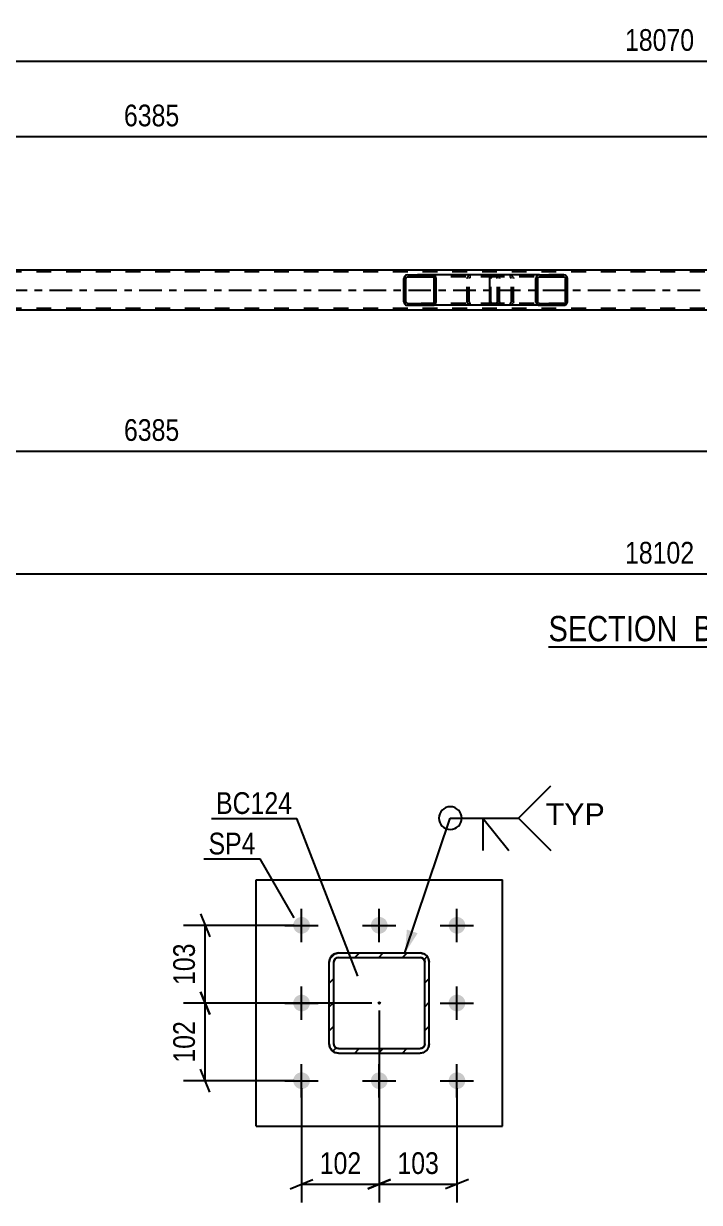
# Model space of a CAD drawing. Header units: millimetres. Extents: x 0 to 841, y 0 to 594.
# Drawn here: x 343.1 to 432.3, y 111.9 to 267.5 of the extents above; entities that cross this region are included whole.
import ezdxf

# ---------------------------------------------------------------- set-up
doc = ezdxf.new("R2010")
doc.units = ezdxf.units.MM
doc.linetypes.add('DXK_LINE_DOT2', pattern=[3.9198, 1.9599, -1.9599])
doc.linetypes.add('DXK_LINE_DOT3', pattern=[5.9187, 2.979, -0.9799, 0.9799, -0.9799])
doc.styles.add('Arial', font='arial.ttf', dxfattribs={"height": 0.2})
doc.styles.add('Arial Narrow', font='ARIALN.TTF', dxfattribs={"height": 0.2})

# ---------------------------------------------------------------- blocks, each defined once
blk = doc.blocks.new('Unknown-272366151-12 - 3615')
at = {"color": 6, "linetype": 'Continuous'}
blk.add_line((412.38, 185.25), (440.03, 185.25), dxfattribs=at)
at = {"color": 0, "linetype": 'Continuous'}
for points in [[(430.49, 186), (430.49, 189.5), (412.38, 189.5), (412.38, 186)], [(434.09, 186), (434.09, 189.5), (431.54, 189.5), (431.54, 186)], [(436.42, 186), (436.42, 189.5), (435.14, 189.5), (435.14, 186)], [(440.03, 186), (440.03, 189.5), (437.47, 189.5), (437.47, 186)]]:
    blk.add_wipeout(points, dxfattribs=at)
at = {"color": 7, "linetype": 'Continuous', "style": 'Arial Narrow'}
for s, p in [('SECTION ', (412.38, 186)), ('B', (431.54, 186)), ('B', (437.47, 186)), ('-', (435.14, 186))]:
    blk.add_text(s, height=3.34, dxfattribs=at).set_placement(p)
blk = doc.blocks.new('Part-272366151-3687 - 3615')
at = {"linetype": 'Continuous'}
h = blk.add_hatch(dxfattribs=at)
h.set_pattern_fill('', scale=0.7, style=0, pattern_type=0)
h.set_pattern_definition([(45, (397.508, 234.0358), (-1.57154, 1.57154), [])])
h.paths.add_polyline_path([(397.55, 233.85), (397.51, 234.04), (397.4, 234.19), (397.23, 234.3), (397.04, 234.33), (393.8, 234.33), (393.61, 234.3), (393.44, 234.19), (393.33, 234.04), (393.29, 233.85), (393.29, 230.81), (393.33, 230.63), (393.44, 230.47), (393.61, 230.37), (393.8, 230.33), (397.04, 230.33), (397.23, 230.37), (397.4, 230.47), (397.51, 230.63), (397.55, 230.81)])
h.paths.add_polyline_path([(397.27, 230.72), (397.22, 230.64), (397.13, 230.59), (397.04, 230.57), (393.8, 230.57), (393.7, 230.59), (393.62, 230.64), (393.57, 230.72), (393.55, 230.81), (393.55, 233.85), (393.57, 233.94), (393.62, 234.02), (393.7, 234.07), (393.8, 234.09), (397.04, 234.09), (397.13, 234.07), (397.22, 234.02), (397.27, 233.94), (397.29, 233.85), (397.29, 230.81)])
at = {"color": 2, "linetype": 'Continuous'}
for p, q in [((393.33, 234.04), (393.29, 233.85)), ((393.29, 230.81), (393.29, 233.85)), ((393.55, 233.85), (393.57, 233.94)), ((393.55, 230.81), (393.55, 233.85)), ((393.57, 233.94), (393.62, 234.02)), ((393.8, 234.33), (393.61, 234.3)), ((393.62, 234.02), (393.7, 234.07)), ((393.7, 234.07), (393.8, 234.09)), ((393.8, 234.33), (397.04, 234.33)), ((393.8, 234.09), (397.04, 234.09)), ((404.9, 234.33), (397.04, 234.33)), ((397.23, 234.3), (397.04, 234.33)), ((397.04, 234.09), (397.13, 234.07)), ((397.13, 234.07), (397.22, 234.02)), ((397.22, 234.02), (397.27, 233.94)), ((397.27, 233.94), (397.29, 233.85)), ((397.29, 230.81), (397.29, 233.85)), ((397.55, 233.85), (397.51, 234.04)), ((397.55, 230.81), (397.55, 233.85)), ((393.29, 230.81), (393.33, 230.63)), ((393.57, 230.72), (393.55, 230.81)), ((393.62, 230.64), (393.57, 230.72)), ((393.61, 230.37), (393.8, 230.33)), ((393.7, 230.59), (393.62, 230.64)), ((393.8, 230.57), (393.7, 230.59)), ((393.8, 230.57), (397.04, 230.57)), ((393.8, 230.33), (397.04, 230.33)), ((397.13, 230.59), (397.04, 230.57)), ((397.04, 230.33), (397.23, 230.37)), ((404.9, 230.33), (397.04, 230.33)), ((397.22, 230.64), (397.13, 230.59)), ((397.27, 230.72), (397.22, 230.64)), ((397.29, 230.81), (397.27, 230.72)), ((397.51, 230.63), (397.55, 230.81))]:
    blk.add_line(p, q, dxfattribs=at)
at = {"color": 7, "linetype": 'DXK_LINE_DOT2'}
for p, q in [((397.04, 234.33), (393.8, 234.33)), ((405.39, 234.09), (393.8, 234.09)), ((401.64, 233.85), (401.68, 234.04)), ((401.64, 230.81), (401.64, 233.85)), ((401.91, 233.94), (401.9, 233.85)), ((401.9, 230.81), (401.9, 233.85)), ((401.97, 234.02), (401.91, 233.94)), ((401.96, 234.3), (402.15, 234.33)), ((401.97, 234.02), (401.99, 234.04)), ((401.99, 234.04), (402.05, 234.07)), ((402.05, 234.07), (402.15, 234.09)), ((405.39, 234.33), (404.9, 234.33)), ((405.39, 234.33), (405.58, 234.3)), ((405.48, 234.07), (405.39, 234.09)), ((405.57, 234.02), (405.48, 234.07)), ((405.62, 233.94), (405.57, 234.02)), ((405.64, 233.85), (405.62, 233.94)), ((405.64, 230.81), (405.64, 233.85)), ((405.86, 234.04), (405.9, 233.85)), ((405.9, 230.81), (405.9, 233.85)), ((405.39, 230.57), (393.8, 230.57)), ((397.04, 230.33), (393.8, 230.33)), ((401.68, 230.63), (401.64, 230.81)), ((401.9, 230.81), (401.91, 230.72)), ((401.91, 230.72), (401.97, 230.64)), ((402.15, 230.33), (401.96, 230.37)), ((401.97, 230.64), (402.05, 230.59)), ((402.05, 230.59), (402.15, 230.57)), ((405.39, 230.33), (404.9, 230.33)), ((405.39, 230.57), (405.48, 230.59)), ((405.58, 230.37), (405.39, 230.33)), ((405.48, 230.59), (405.57, 230.64)), ((405.57, 230.64), (405.62, 230.72)), ((405.62, 230.72), (405.64, 230.81)), ((405.9, 230.81), (405.86, 230.63))]:
    blk.add_line(p, q, dxfattribs=at)
at = {"color": 2, "linetype": 'Continuous'}
for centre, start, end in [((393.78, 233.83), 110.7583, 155.68), ((397.06, 233.83), 24.32, 69.2417), ((393.78, 230.83), 204.32, 249.2417), ((397.06, 230.83), 290.7583, 335.68)]:
    blk.add_arc(centre, 0.496, start, end, dxfattribs=at)
at = {"color": 7, "linetype": 'DXK_LINE_DOT2'}
for centre, start, end in [((402.13, 233.83), 110.7583, 155.6801), ((405.41, 233.83), 24.3199, 69.2417), ((402.13, 230.83), 204.3199, 249.2417), ((405.41, 230.83), 290.7583, 335.6801)]:
    blk.add_arc(centre, 0.496, start, end, dxfattribs=at)
blk = doc.blocks.new('Part-272366151-3803 - 3615')
at = {"linetype": 'Continuous'}
h = blk.add_hatch(dxfattribs=at)
h.set_pattern_fill('', scale=0.7, style=0, pattern_type=0)
h.set_pattern_definition([(45, (414.8534, 234.0358), (-1.57154, 1.57154), [])])
h.paths.add_polyline_path([(414.89, 233.85), (414.85, 234.04), (414.74, 234.19), (414.58, 234.3), (414.39, 234.33), (411.2, 234.33), (411.01, 234.3), (410.85, 234.19), (410.74, 234.04), (410.7, 233.85), (410.7, 230.81), (410.74, 230.63), (410.85, 230.47), (411.01, 230.37), (411.2, 230.33), (414.39, 230.33), (414.58, 230.37), (414.74, 230.47), (414.85, 230.63), (414.89, 230.81)])
h.paths.add_polyline_path([(414.62, 230.72), (414.57, 230.64), (414.49, 230.59), (414.39, 230.57), (411.2, 230.57), (411.11, 230.59), (411.03, 230.64), (410.97, 230.72), (410.95, 230.81), (410.95, 233.85), (410.97, 233.94), (411.03, 234.02), (411.11, 234.07), (411.2, 234.09), (414.39, 234.09), (414.49, 234.07), (414.57, 234.02), (414.62, 233.94), (414.64, 233.85), (414.64, 230.81)])
at = {"color": 2, "linetype": 'Continuous'}
for p, q in [((404.63, 233.85), (404.65, 234.04)), ((404.63, 230.81), (404.63, 233.85)), ((404.65, 234.04), (404.71, 234.19)), ((404.71, 234.19), (404.8, 234.3)), ((404.8, 234.3), (404.9, 234.33)), ((411.2, 234.33), (404.9, 234.33)), ((410.74, 234.04), (410.7, 233.85)), ((410.7, 230.81), (410.7, 233.85)), ((410.95, 233.85), (410.97, 233.94)), ((410.95, 230.81), (410.95, 233.85)), ((410.97, 233.94), (411.03, 234.02)), ((411.2, 234.33), (411.01, 234.3)), ((411.03, 234.02), (411.11, 234.07)), ((411.11, 234.07), (411.2, 234.09)), ((411.2, 234.33), (414.39, 234.33)), ((411.2, 234.09), (414.39, 234.09)), ((414.58, 234.3), (414.39, 234.33)), ((414.39, 234.09), (414.49, 234.07)), ((414.49, 234.07), (414.57, 234.02)), ((414.57, 234.02), (414.62, 233.94)), ((414.62, 233.94), (414.64, 233.85)), ((414.64, 230.81), (414.64, 233.85)), ((414.89, 233.85), (414.85, 234.04)), ((414.89, 230.81), (414.89, 233.85)), ((404.65, 230.63), (404.63, 230.81)), ((404.71, 230.47), (404.65, 230.63)), ((404.8, 230.37), (404.71, 230.47)), ((404.9, 230.33), (404.8, 230.37)), ((411.2, 230.33), (404.9, 230.33)), ((410.7, 230.81), (410.74, 230.63)), ((410.97, 230.72), (410.95, 230.81)), ((411.03, 230.64), (410.97, 230.72)), ((411.01, 230.37), (411.2, 230.33)), ((411.11, 230.59), (411.03, 230.64)), ((411.2, 230.57), (411.11, 230.59)), ((411.2, 230.57), (414.39, 230.57)), ((411.2, 230.33), (414.39, 230.33)), ((414.49, 230.59), (414.39, 230.57)), ((414.39, 230.33), (414.58, 230.37)), ((414.57, 230.64), (414.49, 230.59)), ((414.62, 230.72), (414.57, 230.64)), ((414.64, 230.81), (414.62, 230.72)), ((414.85, 230.63), (414.89, 230.81))]:
    blk.add_line(p, q, dxfattribs=at)
at = {"color": 7, "linetype": 'DXK_LINE_DOT2'}
for p, q in [((404.78, 233.94), (404.77, 233.85)), ((404.77, 230.81), (404.77, 233.85)), ((404.81, 234.02), (404.78, 233.94)), ((404.85, 234.07), (404.81, 234.02)), ((404.9, 234.09), (404.85, 234.07)), ((414.39, 234.09), (404.9, 234.09)), ((405.9, 234.09), (405.9, 234.33)), ((407.24, 234.33), (407.43, 234.3)), ((407.33, 234.07), (407.24, 234.09)), ((407.42, 234.02), (407.33, 234.07)), ((407.47, 233.94), (407.42, 234.02)), ((407.49, 233.85), (407.47, 233.94)), ((407.49, 230.81), (407.49, 233.85)), ((407.7, 234.04), (407.74, 233.85)), ((407.74, 230.81), (407.74, 233.85)), ((414.39, 234.33), (411.2, 234.33)), ((404.77, 230.81), (404.78, 230.72)), ((404.78, 230.72), (404.81, 230.64)), ((404.81, 230.64), (404.85, 230.59)), ((404.85, 230.59), (404.9, 230.57)), ((414.39, 230.57), (404.9, 230.57)), ((405.9, 230.33), (405.9, 230.57)), ((407.24, 230.57), (407.33, 230.59)), ((407.43, 230.37), (407.24, 230.33)), ((407.33, 230.59), (407.42, 230.64)), ((407.42, 230.64), (407.47, 230.72)), ((407.47, 230.72), (407.49, 230.81)), ((407.74, 230.81), (407.7, 230.63)), ((414.39, 230.33), (411.2, 230.33))]:
    blk.add_line(p, q, dxfattribs=at)
for centre, start, end in [((407.25, 233.84), 23.8494, 68.8059), ((407.25, 230.83), 291.1941, 336.1506)]:
    blk.add_arc(centre, 0.492, start, end, dxfattribs=at)
at = {"color": 2, "linetype": 'Continuous'}
for centre, start, end in [((411.19, 233.84), 111.1941, 156.1506), ((414.4, 233.84), 23.8494, 68.8059), ((411.19, 230.83), 203.8494, 248.8059), ((414.4, 230.83), 291.1941, 336.1506)]:
    blk.add_arc(centre, 0.492, start, end, dxfattribs=at)
blk = doc.blocks.new('Part-272366151-3804 - 3615')
at = {"color": 2, "linetype": 'Continuous'}
for p, q in [((486.92, 234.97), (237.51, 234.97)), ((754.43, 229.69), (237.51, 229.69))]:
    blk.add_line(p, q, dxfattribs=at)
at = {"color": 7, "linetype": 'DXK_LINE_DOT2'}
for p, q in [((754.43, 234.73), (91.69, 234.73)), ((754.43, 229.93), (91.69, 229.93))]:
    blk.add_line(p, q, dxfattribs=at)
at = {"color": 7, "linetype": 'DXK_LINE_DOT3'}
blk.add_line((92.03, 232.33), (754.43, 232.33), dxfattribs=at)
blk = doc.blocks.new('Bolt-272366151-1795 - 1711')
at = {"linetype": 'Continuous'}
for points in [[(379.8, 149.61, -1), (379.8, 147.41, -1)], [(390.05, 149.61, -1), (390.05, 147.41, -1)], [(400.3, 149.61, -1), (400.3, 147.41, -1)], [(379.8, 139.36, -1), (379.8, 137.16, -1)], [(400.3, 139.36, -1), (400.3, 137.16, -1)], [(379.8, 129.11, -1), (379.8, 126.91, -1)], [(390.05, 129.11, -1), (390.05, 126.91, -1)], [(400.3, 129.11, -1), (400.3, 126.91, -1)]]:
    blk.add_hatch(color=1, dxfattribs=at).paths.add_polyline_path(points)
at = {"color": 1, "linetype": 'Continuous'}
for p, q in [((379.8, 146.31), (379.8, 150.71)), ((390.05, 146.31), (390.05, 150.71)), ((400.3, 146.31), (400.3, 150.71)), ((377.6, 148.51), (382, 148.51)), ((387.85, 148.51), (392.25, 148.51)), ((398.1, 148.51), (402.5, 148.51)), ((379.8, 136.06), (379.8, 140.46)), ((400.3, 136.06), (400.3, 140.46)), ((377.6, 138.26), (382, 138.26)), ((398.1, 138.26), (402.5, 138.26)), ((379.8, 125.81), (379.8, 130.21)), ((390.05, 125.81), (390.05, 130.21)), ((400.3, 125.81), (400.3, 130.21)), ((377.6, 128.01), (382, 128.01)), ((387.85, 128.01), (392.25, 128.01)), ((398.1, 128.01), (402.5, 128.01))]:
    blk.add_line(p, q, dxfattribs=at)
blk = doc.blocks.new('Part-272366151-1744 - 1711')
at = {"color": 2, "linetype": 'Continuous'}
for p, q in [((373.8, 122.01), (373.8, 154.51)), ((373.8, 154.51), (406.3, 154.51)), ((406.3, 122.01), (406.3, 154.51)), ((373.8, 122.01), (406.3, 122.01))]:
    blk.add_line(p, q, dxfattribs=at)
blk = doc.blocks.new('Part-272366151-1813 - 1711')
at = {"linetype": 'Continuous'}
h = blk.add_hatch(dxfattribs=at)
h.set_pattern_fill('', scale=0.7, style=0, pattern_type=0)
h.set_pattern_definition([(45, (384.194, 144.7644), (-1.57154, 1.57154), [])])
h.paths.add_polyline_path([(384.65, 144.86), (384.19, 144.76), (383.8, 144.5), (383.54, 144.11), (383.45, 143.66), (383.45, 132.86), (383.54, 132.4), (383.8, 132.01), (384.19, 131.75), (384.65, 131.66), (395.45, 131.66), (395.91, 131.75), (396.3, 132.01), (396.56, 132.4), (396.65, 132.86), (396.65, 143.66), (396.56, 144.11), (396.3, 144.5), (395.91, 144.76), (395.45, 144.86)])
h.paths.add_polyline_path([(395.45, 144.26), (395.68, 144.21), (395.88, 144.08), (396.01, 143.89), (396.05, 143.66), (396.05, 132.86), (396.01, 132.63), (395.88, 132.43), (395.68, 132.3), (395.45, 132.26), (384.65, 132.26), (384.42, 132.3), (384.23, 132.43), (384.1, 132.63), (384.05, 132.86), (384.05, 143.66), (384.1, 143.89), (384.23, 144.08), (384.42, 144.21), (384.65, 144.26)])
blk.add_hatch(color=246, dxfattribs=at).paths.add_polyline_path([(390.05, 138.16, -1), (390.05, 138.36, -1)])
at = {"color": 7, "linetype": 'DXK_LINE_DOT2'}
for p, q in [((384.19, 144.76), (384.65, 144.86)), ((384.65, 144.86), (395.45, 144.86)), ((395.45, 144.86), (395.91, 144.76)), ((383.45, 143.66), (383.54, 144.11)), ((383.45, 132.86), (383.45, 143.66)), ((384.1, 143.89), (384.05, 143.66)), ((384.05, 132.86), (384.05, 143.66)), ((384.23, 144.08), (384.1, 143.89)), ((384.42, 144.21), (384.23, 144.08)), ((384.65, 144.26), (384.42, 144.21)), ((384.65, 144.26), (395.45, 144.26)), ((395.68, 144.21), (395.45, 144.26)), ((395.88, 144.08), (395.68, 144.21)), ((396.01, 143.89), (395.88, 144.08)), ((396.05, 143.66), (396.01, 143.89)), ((396.05, 132.86), (396.05, 143.66)), ((396.56, 144.11), (396.65, 143.66)), ((396.65, 132.86), (396.65, 143.66)), ((383.54, 132.4), (383.45, 132.86)), ((384.05, 132.86), (384.1, 132.63)), ((384.1, 132.63), (384.23, 132.43)), ((384.23, 132.43), (384.42, 132.3)), ((384.42, 132.3), (384.65, 132.26)), ((384.65, 132.26), (395.45, 132.26)), ((395.45, 132.26), (395.68, 132.3)), ((395.68, 132.3), (395.88, 132.43)), ((395.88, 132.43), (396.01, 132.63)), ((396.01, 132.63), (396.05, 132.86)), ((396.65, 132.86), (396.56, 132.4)), ((384.65, 131.66), (384.19, 131.75)), ((384.65, 131.66), (395.45, 131.66)), ((395.91, 131.75), (395.45, 131.66))]:
    blk.add_line(p, q, dxfattribs=at)
at = {"color": 2, "linetype": 'Continuous'}
for p, q in [((384.65, 144.86), (384.19, 144.76)), ((384.65, 144.86), (384.65, 144.86)), ((384.65, 144.86), (395.45, 144.86)), ((395.45, 144.86), (395.45, 144.86)), ((395.91, 144.76), (395.45, 144.86)), ((383.54, 144.11), (383.45, 143.66)), ((383.45, 143.66), (383.45, 143.66)), ((383.45, 132.86), (383.45, 143.66)), ((384.05, 143.66), (384.1, 143.89)), ((384.05, 143.66), (384.05, 143.66)), ((384.05, 132.86), (384.05, 143.66)), ((384.1, 143.89), (384.23, 144.08)), ((384.23, 144.08), (384.42, 144.21)), ((384.42, 144.21), (384.65, 144.26)), ((384.65, 144.26), (384.65, 144.26)), ((384.65, 144.26), (395.45, 144.26)), ((395.45, 144.26), (395.45, 144.26)), ((395.45, 144.26), (395.68, 144.21)), ((395.68, 144.21), (395.88, 144.08)), ((395.88, 144.08), (396.01, 143.89)), ((396.01, 143.89), (396.05, 143.66)), ((396.05, 143.66), (396.05, 143.66)), ((396.05, 132.86), (396.05, 143.66)), ((396.65, 143.66), (396.56, 144.11)), ((396.65, 143.66), (396.65, 143.66)), ((396.65, 132.86), (396.65, 143.66)), ((383.45, 132.86), (383.45, 132.86)), ((383.45, 132.86), (383.54, 132.4)), ((384.05, 132.86), (384.05, 132.86)), ((384.1, 132.63), (384.05, 132.86)), ((384.23, 132.43), (384.1, 132.63)), ((384.42, 132.3), (384.23, 132.43)), ((384.65, 132.26), (384.42, 132.3)), ((384.65, 132.26), (384.65, 132.26)), ((384.65, 132.26), (395.45, 132.26)), ((395.68, 132.3), (395.45, 132.26)), ((395.45, 132.26), (395.45, 132.26)), ((395.88, 132.43), (395.68, 132.3)), ((396.01, 132.63), (395.88, 132.43)), ((396.05, 132.86), (396.01, 132.63)), ((396.05, 132.86), (396.05, 132.86)), ((396.56, 132.4), (396.65, 132.86)), ((396.65, 132.86), (396.65, 132.86)), ((384.19, 131.75), (384.65, 131.66)), ((384.65, 131.66), (384.65, 131.66)), ((384.65, 131.66), (395.45, 131.66)), ((395.45, 131.66), (395.91, 131.75)), ((395.45, 131.66), (395.45, 131.66))]:
    blk.add_line(p, q, dxfattribs=at)
at = {"color": 7, "linetype": 'DXK_LINE_DOT3'}
blk.add_line((390.05, 138.26), (390.05, 138.26), dxfattribs=at)
at = {"color": 246, "linetype": 'DXK_LINE_DOT2'}
blk.add_line((390.05, 138.26), (390.05, 138.26), dxfattribs=at)
at = {"color": 246, "linetype": 'Continuous'}
blk.add_circle((390.05, 138.26), 0.1, dxfattribs=at)
at = {"color": 7, "linetype": 'DXK_LINE_DOT2'}
for centre, start, end in [((384.65, 143.66), 112.5, 157.5), ((395.45, 143.66), 22.5, 67.5), ((384.65, 132.86), 202.5, 247.5), ((395.45, 132.86), 292.5, 337.5)]:
    blk.add_arc(centre, 1.2, start, end, dxfattribs=at)
at = {"color": 2, "linetype": 'Continuous'}
for centre, start, end in [((384.65, 143.66), 112.5, 157.5), ((395.45, 143.66), 22.5, 67.5), ((384.65, 132.86), 202.5, 247.5), ((395.45, 132.86), 292.5, 337.5)]:
    blk.add_arc(centre, 1.2, start, end, dxfattribs=at)
blk = doc.blocks.new('StraightDimension-272366151-3873 - 3615')
at = {"color": 7, "linetype": 'Continuous'}
blk.add_line((90.39, 194.9), (763.69, 194.9), dxfattribs=at)
at = {"color": 0}
blk.add_wipeout([(432.21, 195.65), (432.21, 199.85), (421.87, 199.85), (421.87, 195.65)], dxfattribs=at)
at = {"color": 3, "style": 'Arial Narrow'}
blk.add_text('18102', height=2.863, dxfattribs=at).set_placement((422.47, 196.25))
blk = doc.blocks.new('StraightDimension-272366151-3894 - 3615')
at = {"color": 7, "linetype": 'Continuous'}
blk.add_line((232.31, 252.6), (487.72, 252.6), dxfattribs=at)
at = {"color": 0}
blk.add_wipeout([(364.27, 253.35), (364.27, 257.55), (355.76, 257.55), (355.76, 253.35)], dxfattribs=at)
at = {"color": 3, "style": 'Arial Narrow'}
blk.add_text('6385', height=2.863, dxfattribs=at).set_placement((356.36, 253.95))
blk = doc.blocks.new('StraightDimension-272366151-3914 - 3615')
at = {"color": 7, "linetype": 'Continuous'}
blk.add_line((232.31, 211.09), (487.72, 211.09), dxfattribs=at)
at = {"color": 0}
blk.add_wipeout([(364.27, 211.84), (364.27, 216.04), (355.76, 216.04), (355.76, 211.84)], dxfattribs=at)
at = {"color": 3, "style": 'Arial Narrow'}
blk.add_text('6385', height=2.863, dxfattribs=at).set_placement((356.36, 212.44))
blk = doc.blocks.new('StraightDimension-272366151-3940 - 3615')
at = {"color": 7, "linetype": 'Continuous'}
blk.add_line((91.02, 262.56), (763.05, 262.56), dxfattribs=at)
at = {"color": 0}
blk.add_wipeout([(432.21, 263.31), (432.21, 267.51), (421.87, 267.51), (421.87, 263.31)], dxfattribs=at)
at = {"color": 3, "style": 'Arial Narrow'}
blk.add_text('18070', height=2.863, dxfattribs=at).set_placement((422.47, 263.91))
blk = doc.blocks.new('StraightDimension-272366151-22864 - 1711')
at = {"color": 7, "linetype": 'Continuous'}
for p, q in [((366.47, 150.01), (367.67, 147.01)), ((378.8, 148.51), (364.22, 148.51)), ((367.07, 138.25), (367.07, 148.51)), ((367.67, 136.75), (366.47, 139.75)), ((389.05, 138.25), (364.22, 138.25))]:
    blk.add_line(p, q, dxfattribs=at)
at = {"color": 0}
blk.add_wipeout([(366.32, 146.72), (362.12, 146.72), (362.12, 140.04), (366.32, 140.04)], dxfattribs=at)
at = {"color": 3, "style": 'Arial Narrow'}
blk.add_text('103', height=2.863, rotation=90.0002, dxfattribs=at).set_placement((365.72, 140.64))
blk = doc.blocks.new('StraightDimension-272366151-22837 - 1711')
at = {"color": 7, "linetype": 'Continuous'}
for p, q in [((390.05, 137.26), (390.05, 111.95)), ((400.3, 127.01), (400.3, 111.95)), ((388.55, 113.75), (391.55, 114.95)), ((390.05, 114.35), (400.3, 114.35)), ((401.8, 114.95), (398.8, 113.75))]:
    blk.add_line(p, q, dxfattribs=at)
at = {"color": 0}
blk.add_wipeout([(398.52, 115.1), (398.52, 119.3), (391.84, 119.3), (391.84, 115.1)], dxfattribs=at)
at = {"color": 3, "style": 'Arial Narrow'}
blk.add_text('103', height=2.863, dxfattribs=at).set_placement((392.44, 115.7))
blk = doc.blocks.new('StraightDimension-272366151-22838 - 1711')
at = {"color": 7, "linetype": 'Continuous'}
for p, q in [((390.05, 137.26), (390.05, 111.95)), ((379.8, 127.01), (379.8, 111.95)), ((378.3, 113.75), (381.3, 114.95)), ((379.8, 114.35), (390.05, 114.35)), ((391.55, 114.95), (388.55, 113.75))]:
    blk.add_line(p, q, dxfattribs=at)
at = {"color": 0}
blk.add_wipeout([(388.27, 115.1), (388.27, 119.3), (381.59, 119.3), (381.59, 115.1)], dxfattribs=at)
at = {"color": 3, "style": 'Arial Narrow'}
blk.add_text('102', height=2.863, dxfattribs=at).set_placement((382.19, 115.7))
blk = doc.blocks.new('StraightDimension-272366151-22865 - 1711')
at = {"color": 7, "linetype": 'Continuous'}
for p, q in [((366.47, 139.75), (367.67, 136.75)), ((389.05, 138.25), (364.22, 138.25)), ((367.07, 128.01), (367.07, 138.25)), ((367.67, 126.51), (366.47, 129.51)), ((378.8, 128.01), (364.22, 128.01))]:
    blk.add_line(p, q, dxfattribs=at)
at = {"color": 0}
blk.add_wipeout([(366.32, 136.47), (362.12, 136.47), (362.12, 129.79), (366.32, 129.79)], dxfattribs=at)
at = {"color": 3, "style": 'Arial Narrow'}
blk.add_text('102', height=2.863, rotation=90.0002, dxfattribs=at).set_placement((365.72, 130.39))
blk = doc.blocks.new('WeldMark-272366151-1870 - 1711')
at = {"linetype": 'Continuous'}
blk.add_hatch(color=30, dxfattribs=at).paths.add_polyline_path([(395.11, 147.47), (393.44, 144.87), (393.69, 147.95)])
at = {"color": 30, "linetype": 'Continuous'}
for p, q in [((393.44, 144.87), (399.42, 162.66)), ((399.42, 162.66), (408.42, 162.66))]:
    blk.add_line(p, q, dxfattribs=at)
at = {"color": 3, "linetype": 'Continuous'}
for q in [(407.13, 158.37), (403.7, 158.37)]:
    blk.add_line((403.7, 162.66), q, dxfattribs=at)
for start, end in [(90, 270), (270, 90)]:
    blk.add_arc((399.42, 162.66), 1.5, start, end, dxfattribs=at)
at = {"color": 0, "linetype": 'Continuous'}
blk.add_wipeout([(419.79, 161.76), (419.79, 164.76), (412.02, 164.76), (412.02, 161.76)], dxfattribs=at)
blk.add_wipeout([(419.79, 161.76), (419.79, 164.76), (412.02, 164.76), (412.02, 161.76)], dxfattribs=at)
at = {"color": 3, "linetype": 'Continuous'}
for q in [(412.7, 166.94), (412.7, 158.37)]:
    blk.add_line((408.42, 162.66), q, dxfattribs=at)
at = {"color": 3, "linetype": 'Continuous', "style": 'Arial'}
blk.add_text('TYP', height=2.865, dxfattribs=at).set_placement((412.02, 161.76))
blk = doc.blocks.new('Mark-272366151-1740 - 1711')
at = {"color": 0}
blk.add_wipeout([(373.73, 157.87), (373.73, 160.87), (367.52, 160.87), (367.52, 157.87)], dxfattribs=at)
blk.add_wipeout([(373.73, 157.87), (373.73, 160.87), (367.52, 160.87), (367.52, 157.87)], dxfattribs=at)
at = {"color": 30, "linetype": 'Continuous'}
for p in [(366.92, 157.27), (378.83, 149.48)]:
    blk.add_line(p, (374.33, 157.27), dxfattribs=at)
at = {"color": 3, "style": 'Arial Narrow'}
blk.add_text('SP4', height=2.863, dxfattribs=at).set_placement((367.52, 157.87))
blk = doc.blocks.new('Mark-272366151-1809 - 1711')
at = {"color": 0}
blk.add_wipeout([(378.56, 163.21), (378.56, 166.21), (368.51, 166.21), (368.51, 163.21)], dxfattribs=at)
blk.add_wipeout([(378.56, 163.21), (378.56, 166.21), (368.51, 166.21), (368.51, 163.21)], dxfattribs=at)
at = {"color": 30, "linetype": 'Continuous'}
for p in [(367.91, 162.61), (387.23, 141.8)]:
    blk.add_line(p, (379.16, 162.61), dxfattribs=at)
at = {"color": 3, "style": 'Arial Narrow'}
blk.add_text('BC124', height=2.863, dxfattribs=at).set_placement((368.51, 163.21))

msp = doc.modelspace()

# ---------------------------------------------------------------- block references
for name in ['StraightDimension-272366151-3894 - 3615', 'Part-272366151-3804 - 3615', 'Part-272366151-3687 - 3615', 'Part-272366151-3803 - 3615', 'StraightDimension-272366151-3873 - 3615', 'Unknown-272366151-12 - 3615', 'Part-272366151-1744 - 1711', 'Bolt-272366151-1795 - 1711', 'Part-272366151-1813 - 1711']:
    msp.add_blockref(name, (0, 0))

# ---------------------------------------------------------------- next in the draw order: block references
for name in ['StraightDimension-272366151-3940 - 3615', 'StraightDimension-272366151-3914 - 3615', 'WeldMark-272366151-1870 - 1711', 'StraightDimension-272366151-22864 - 1711']:
    msp.add_blockref(name, (0, 0))

# ---------------------------------------------------------------- next in the draw order: block references
for name in ['Mark-272366151-1740 - 1711', 'StraightDimension-272366151-22837 - 1711']:
    msp.add_blockref(name, (0, 0))

# ---------------------------------------------------------------- next in the draw order: block references
for name in ['Mark-272366151-1809 - 1711', 'StraightDimension-272366151-22838 - 1711']:
    msp.add_blockref(name, (0, 0))

# ---------------------------------------------------------------- next in the draw order: block references
msp.add_blockref('StraightDimension-272366151-22865 - 1711', (0, 0))

doc.saveas('drawing.dxf')
